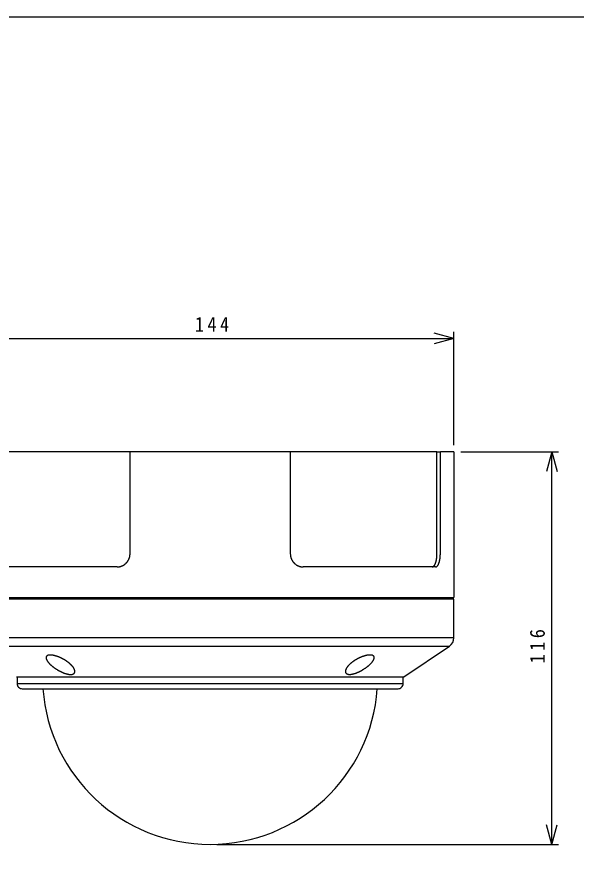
# Model space of a CAD drawing. Units: millimetres on the paper, scale 1:2. Extents: x -142 to 142, y -95 to 95.
# Drawn here: x -93.5 to -10.9, y -29.4 to 94.8 of the extents above; entities that cross this region are included whole.
import ezdxf

# ---------------------------------------------------------------- set-up
doc = ezdxf.new("R2010")
doc.units = ezdxf.units.MM
doc.layers.add('0-0_0', color=7, linetype='Continuous')
doc.layers.add('0-3_枠', color=7, linetype='Continuous')
doc.styles.add('ＭＳ ゴシック', font='')
doc.styles.get('ＭＳ ゴシック').set_extended_font_data('MS Gothic')

msp = doc.modelspace()

# ---------------------------------------------------------------- linework, layer by layer
at = {"layer": '0-0_0'}
for p, q in [((-100.961, 47.297), (-28.961, 47.297)), ((-28.961, 47.297), (-31.859, 48.073)), ((-28.961, 47.297), (-31.859, 46.52)), ((-28.961, 31.53), (-28.961, 48.297)), ((-53.117, 30.53), (-76.784, 30.53)), ((-76.784, 15.53), (-76.784, 30.53)), ((-31.461, 30.53), (-53.205, 30.53)), ((-53.117, 30.53), (-53.117, 15.53)), ((-31.461, 15.53), (-31.461, 30.53)), ((-31.461, 30.53), (-30.962, 30.53)), ((-28.961, 30.53), (-30.962, 30.53)), ((-30.962, 15.53), (-30.962, 30.53)), ((-28.961, 30.53), (-28.961, 9.03)), ((-27.961, 30.53), (-13.511, 30.53)), ((-14.511, 30.53), (-15.287, 27.632)), ((-14.511, -27.47), (-14.511, 30.53)), ((-14.511, 30.53), (-13.734, 27.632)), ((-78.688, 13.53), (-98.233, 13.53)), ((-31.685, 13.53), (-51.214, 13.53)), ((-100.961, 9.03), (-28.961, 9.03)), ((-28.96, 8.78), (-100.96, 8.78)), ((-30.96, 9.03), (-30.96, 8.78)), ((-28.96, 3.078), (-28.96, 8.78)), ((-28.96, 3.078), (-100.96, 3.078)), ((-100.299, 1.834), (-29.621, 1.834)), ((-36.373, -2.72), (-29.621, 1.834)), ((-93.547, -2.72), (-36.373, -2.72)), ((-93.46, -2.72), (-93.46, -3.72)), ((-36.46, -3.72), (-93.46, -3.72)), ((-36.46, -3.72), (-36.46, -2.72)), ((-92.71, -4.47), (-37.21, -4.47)), ((-14.511, -27.47), (-15.287, -24.572)), ((-14.511, -27.47), (-13.734, -24.572)), ((-63.96, -27.47), (-13.511, -27.47))]:
    msp.add_line(p, q, dxfattribs=at)
for points in [[(-76.784, 30.53), (-98.458, 30.53), (-98.458, 15.53)], [(-77.344, 14.116), (-77.343, 14.116), (-77.343, 14.117), (-77.341, 14.118), (-77.34, 14.12), (-77.337, 14.123), (-77.333, 14.127), (-77.328, 14.132), (-77.321, 14.139), (-77.313, 14.148), (-77.302, 14.16), (-77.29, 14.173), (-77.276, 14.187), (-77.261, 14.204), (-77.245, 14.222), (-77.228, 14.241), (-77.211, 14.262), (-77.193, 14.283), (-77.176, 14.305), (-77.158, 14.328), (-77.141, 14.351), (-77.124, 14.376), (-77.107, 14.402), (-77.09, 14.43), (-77.072, 14.46), (-77.055, 14.492), (-77.037, 14.528), (-77.018, 14.566), (-76.999, 14.607), (-76.979, 14.651), (-76.96, 14.697), (-76.94, 14.746), (-76.921, 14.795), (-76.902, 14.846), (-76.885, 14.896), (-76.868, 14.947), (-76.852, 14.997), (-76.838, 15.046), (-76.826, 15.095), (-76.815, 15.146)], [(-76.815, 15.146), (-76.806, 15.198), (-76.798, 15.254), (-76.792, 15.314), (-76.788, 15.379), (-76.785, 15.451), (-76.784, 15.53)], [(-53.117, 15.53), (-53.116, 15.451), (-53.113, 15.379), (-53.109, 15.314), (-53.103, 15.254), (-53.095, 15.198), (-53.086, 15.146), (-53.075, 15.095), (-53.062, 15.046), (-53.048, 14.997), (-53.033, 14.947), (-53.016, 14.896), (-52.998, 14.846), (-52.98, 14.795), (-52.961, 14.746), (-52.941, 14.697), (-52.922, 14.651), (-52.902, 14.607), (-52.883, 14.566), (-52.864, 14.528), (-52.846, 14.492), (-52.828, 14.46), (-52.811, 14.43), (-52.794, 14.402), (-52.777, 14.376), (-52.76, 14.351), (-52.743, 14.328), (-52.725, 14.305), (-52.708, 14.283), (-52.69, 14.262), (-52.673, 14.241), (-52.656, 14.222), (-52.64, 14.204), (-52.625, 14.187), (-52.611, 14.173), (-52.598, 14.16), (-52.588, 14.148), (-52.579, 14.139), (-52.573, 14.132), (-52.568, 14.127)], [(-31.662, 14.116), (-31.662, 14.116), (-31.662, 14.117), (-31.661, 14.118), (-31.661, 14.12), (-31.66, 14.123), (-31.658, 14.127), (-31.656, 14.132), (-31.654, 14.14), (-31.651, 14.149), (-31.647, 14.16), (-31.642, 14.173), (-31.637, 14.188), (-31.632, 14.204), (-31.626, 14.222), (-31.62, 14.241), (-31.613, 14.262), (-31.607, 14.283), (-31.6, 14.305), (-31.594, 14.328), (-31.588, 14.351), (-31.582, 14.376), (-31.576, 14.402), (-31.569, 14.43), (-31.563, 14.46), (-31.557, 14.492), (-31.55, 14.528), (-31.544, 14.566), (-31.537, 14.607), (-31.53, 14.651), (-31.523, 14.697), (-31.516, 14.746), (-31.509, 14.795), (-31.503, 14.846), (-31.496, 14.896), (-31.49, 14.947), (-31.485, 14.997), (-31.48, 15.046), (-31.476, 15.095), (-31.472, 15.146)], [(-31.472, 15.146), (-31.468, 15.198), (-31.466, 15.254), (-31.464, 15.314), (-31.462, 15.379), (-31.461, 15.451), (-31.461, 15.53)], [(-31.162, 14.116), (-31.162, 14.116), (-31.161, 14.117), (-31.161, 14.118), (-31.16, 14.12), (-31.159, 14.123), (-31.158, 14.127), (-31.156, 14.132), (-31.154, 14.139), (-31.151, 14.148), (-31.147, 14.16), (-31.142, 14.173), (-31.137, 14.187), (-31.132, 14.204), (-31.126, 14.222), (-31.12, 14.241), (-31.113, 14.262), (-31.107, 14.283), (-31.101, 14.305), (-31.094, 14.328), (-31.088, 14.351), (-31.082, 14.376), (-31.076, 14.402), (-31.07, 14.43), (-31.064, 14.46), (-31.057, 14.492), (-31.051, 14.528), (-31.044, 14.566), (-31.037, 14.607), (-31.031, 14.651), (-31.024, 14.697), (-31.017, 14.746), (-31.01, 14.795), (-31.003, 14.846), (-30.997, 14.896), (-30.991, 14.947), (-30.986, 14.997), (-30.981, 15.046), (-30.977, 15.095), (-30.973, 15.146)], [(-30.973, 15.146), (-30.969, 15.198), (-30.967, 15.254), (-30.965, 15.314), (-30.963, 15.379), (-30.962, 15.451), (-30.962, 15.53)], [(-78.688, 13.53), (-78.613, 13.531), (-78.545, 13.534), (-78.483, 13.538), (-78.426, 13.545), (-78.373, 13.553), (-78.323, 13.562), (-78.276, 13.574), (-78.229, 13.587), (-78.182, 13.602), (-78.134, 13.618), (-78.086, 13.636), (-78.037, 13.655), (-77.988, 13.675), (-77.939, 13.696), (-77.891, 13.718), (-77.844, 13.741), (-77.797, 13.765), (-77.753, 13.788), (-77.71, 13.813), (-77.668, 13.838), (-77.626, 13.866), (-77.584, 13.896), (-77.541, 13.93), (-77.496, 13.968), (-77.449, 14.011), (-77.398, 14.06), (-77.344, 14.116)], [(-52.568, 14.127), (-52.564, 14.123), (-52.561, 14.12), (-52.56, 14.118), (-52.558, 14.117), (-52.558, 14.116), (-52.557, 14.116)], [(-52.557, 14.116), (-52.503, 14.06), (-52.452, 14.011), (-52.405, 13.968), (-52.36, 13.93), (-52.317, 13.896), (-52.275, 13.866), (-52.233, 13.838), (-52.191, 13.813), (-52.148, 13.788), (-52.104, 13.765), (-52.057, 13.741), (-52.01, 13.718), (-51.962, 13.696), (-51.913, 13.675), (-51.864, 13.655), (-51.815, 13.636), (-51.767, 13.618), (-51.719, 13.602), (-51.672, 13.587), (-51.626, 13.574), (-51.578, 13.562), (-51.528, 13.553), (-51.475, 13.545), (-51.418, 13.538), (-51.357, 13.534), (-51.289, 13.531), (-51.214, 13.53)], [(-32.19, 13.53), (-32.159, 13.531), (-32.131, 13.534), (-32.105, 13.538), (-32.082, 13.545), (-32.06, 13.553), (-32.04, 13.562), (-32.021, 13.574), (-32.002, 13.587), (-31.984, 13.602), (-31.965, 13.618), (-31.946, 13.636), (-31.927, 13.655), (-31.907, 13.675), (-31.888, 13.696), (-31.87, 13.718), (-31.851, 13.741), (-31.833, 13.765), (-31.816, 13.788), (-31.8, 13.813), (-31.784, 13.838), (-31.768, 13.866), (-31.752, 13.896), (-31.736, 13.93), (-31.719, 13.968), (-31.701, 14.011), (-31.682, 14.06), (-31.662, 14.116)], [(-31.685, 13.53), (-31.654, 13.531), (-31.627, 13.534), (-31.601, 13.538), (-31.578, 13.545), (-31.557, 13.553), (-31.537, 13.562), (-31.518, 13.574), (-31.5, 13.587), (-31.481, 13.602), (-31.462, 13.618), (-31.443, 13.636), (-31.424, 13.655), (-31.405, 13.675), (-31.386, 13.696), (-31.368, 13.718), (-31.35, 13.741), (-31.332, 13.765), (-31.315, 13.788), (-31.298, 13.813), (-31.282, 13.838), (-31.267, 13.866), (-31.251, 13.896), (-31.235, 13.93), (-31.218, 13.968), (-31.201, 14.011), (-31.182, 14.06), (-31.162, 14.116)], [(-89.177, 0.202), (-89.181, 0.174), (-89.183, 0.143), (-89.184, 0.108), (-89.184, 0.105), (-89.184, 0.102), (-89.184, 0.099), (-89.183, 0.097), (-89.183, 0.094), (-89.183, 0.092), (-89.183, 0.089), (-89.183, 0.085), (-89.183, 0.082), (-89.182, 0.077), (-89.182, 0.072), (-89.181, 0.067), (-89.181, 0.061), (-89.18, 0.055), (-89.18, 0.048), (-89.179, 0.041), (-89.178, 0.034), (-89.177, 0.027), (-89.175, 0.019), (-89.174, 0.01), (-89.172, 0.001), (-89.169, -0.009), (-89.167, -0.02), (-89.163, -0.033), (-89.159, -0.047), (-89.154, -0.063), (-89.148, -0.081)], [(-88.169, 0.477), (-88.205, 0.484), (-88.24, 0.489), (-88.275, 0.494), (-88.309, 0.498), (-88.344, 0.501), (-88.381, 0.503), (-88.419, 0.505), (-88.458, 0.507), (-88.499, 0.508), (-88.539, 0.508), (-88.58, 0.508), (-88.619, 0.508), (-88.657, 0.507), (-88.693, 0.505), (-88.727, 0.503), (-88.758, 0.501), (-88.786, 0.498), (-88.812, 0.494), (-88.836, 0.489), (-88.859, 0.484), (-88.881, 0.478), (-88.902, 0.47), (-88.922, 0.462), (-88.943, 0.452), (-88.964, 0.441), (-88.985, 0.429), (-89.006, 0.415), (-89.027, 0.401), (-89.047, 0.386), (-89.066, 0.371), (-89.085, 0.355), (-89.102, 0.338), (-89.118, 0.322), (-89.132, 0.305), (-89.144, 0.287), (-89.155, 0.269), (-89.164, 0.249), (-89.171, 0.227), (-89.177, 0.202)], [(-86.67, -0.081), (-86.703, -0.063), (-86.733, -0.047), (-86.761, -0.032), (-86.787, -0.018), (-86.812, -0.006), (-86.836, 0.007), (-86.862, 0.019), (-86.888, 0.032), (-86.916, 0.046), (-86.947, 0.06), (-86.979, 0.076), (-87.014, 0.092), (-87.05, 0.109), (-87.087, 0.126), (-87.125, 0.144), (-87.162, 0.161), (-87.2, 0.177), (-87.237, 0.194), (-87.274, 0.209), (-87.31, 0.224), (-87.346, 0.239), (-87.382, 0.253), (-87.419, 0.267), (-87.458, 0.281), (-87.498, 0.295), (-87.541, 0.309), (-87.586, 0.323), (-87.635, 0.338), (-87.686, 0.354), (-87.738, 0.369), (-87.792, 0.384), (-87.845, 0.399), (-87.899, 0.413), (-87.95, 0.427), (-88, 0.44), (-88.047, 0.451), (-88.09, 0.461), (-88.131, 0.47), (-88.169, 0.477)], [(-43.084, 0.011), (-43.109, -0.002), (-43.135, -0.016), (-43.162, -0.03), (-43.191, -0.045), (-43.222, -0.062), (-43.257, -0.081)], [(-41.352, 0.517), (-41.418, 0.517), (-41.479, 0.514), (-41.537, 0.511), (-41.591, 0.506), (-41.643, 0.499), (-41.693, 0.492), (-41.743, 0.483), (-41.794, 0.473), (-41.845, 0.462), (-41.898, 0.449), (-41.953, 0.436), (-42.008, 0.422), (-42.064, 0.407), (-42.12, 0.392), (-42.174, 0.377), (-42.228, 0.361), (-42.279, 0.346), (-42.327, 0.331), (-42.373, 0.316), (-42.415, 0.302), (-42.456, 0.288), (-42.494, 0.274), (-42.532, 0.26), (-42.568, 0.246), (-42.604, 0.232), (-42.64, 0.216), (-42.677, 0.201), (-42.714, 0.184), (-42.752, 0.167), (-42.791, 0.15), (-42.829, 0.133), (-42.866, 0.115), (-42.903, 0.098), (-42.938, 0.082), (-42.971, 0.066), (-43.002, 0.051), (-43.031, 0.037), (-43.058, 0.023), (-43.084, 0.011)], [(-40.848, 0.379), (-40.867, 0.394), (-40.887, 0.409), (-40.908, 0.423), (-40.929, 0.436), (-40.95, 0.448), (-40.971, 0.459), (-40.991, 0.469), (-41.011, 0.478), (-41.031, 0.485), (-41.051, 0.491), (-41.071, 0.497), (-41.091, 0.501), (-41.111, 0.505), (-41.131, 0.508), (-41.152, 0.511), (-41.173, 0.513), (-41.194, 0.514), (-41.215, 0.515), (-41.236, 0.516), (-41.255, 0.517), (-41.273, 0.517), (-41.29, 0.517), (-41.305, 0.517), (-41.318, 0.517), (-41.328, 0.517), (-41.336, 0.517), (-41.342, 0.517), (-41.346, 0.517), (-41.349, 0.517), (-41.351, 0.517), (-41.352, 0.517), (-41.352, 0.517), (-41.352, 0.517)], [(-40.768, -0.081), (-40.762, -0.062), (-40.756, -0.045), (-40.752, -0.03), (-40.748, -0.017), (-40.745, -0.006), (-40.742, 0.005), (-40.74, 0.015), (-40.738, 0.023), (-40.737, 0.032), (-40.736, 0.04), (-40.735, 0.048), (-40.734, 0.055), (-40.733, 0.062), (-40.732, 0.069), (-40.732, 0.075), (-40.731, 0.08), (-40.731, 0.086), (-40.731, 0.09), (-40.73, 0.094), (-40.73, 0.098), (-40.73, 0.101), (-40.73, 0.104), (-40.73, 0.107), (-40.73, 0.11), (-40.73, 0.113), (-40.73, 0.116), (-40.73, 0.119), (-40.73, 0.154), (-40.733, 0.185), (-40.737, 0.212), (-40.743, 0.237), (-40.75, 0.258), (-40.759, 0.278), (-40.77, 0.296), (-40.782, 0.314), (-40.796, 0.33), (-40.812, 0.347), (-40.829, 0.363), (-40.848, 0.379)], [(-89.148, -0.081), (-89.136, -0.113), (-89.125, -0.143), (-89.113, -0.17), (-89.102, -0.195), (-89.09, -0.219), (-89.078, -0.242), (-89.065, -0.265), (-89.051, -0.288), (-89.036, -0.311), (-89.02, -0.336), (-89.003, -0.362), (-88.985, -0.389), (-88.966, -0.416), (-88.946, -0.444), (-88.925, -0.473), (-88.904, -0.501), (-88.882, -0.53), (-88.86, -0.558), (-88.837, -0.586), (-88.814, -0.614), (-88.788, -0.644), (-88.761, -0.675), (-88.73, -0.708), (-88.695, -0.743), (-88.656, -0.783), (-88.612, -0.826), (-88.561, -0.875)], [(-88.561, -0.875), (-88.55, -0.885), (-88.541, -0.894), (-88.532, -0.903), (-88.524, -0.91), (-88.517, -0.917), (-88.511, -0.922), (-88.505, -0.928), (-88.499, -0.933), (-88.494, -0.937), (-88.489, -0.942), (-88.485, -0.946), (-88.479, -0.951), (-88.474, -0.956), (-88.467, -0.962), (-88.46, -0.969), (-88.451, -0.976), (-88.441, -0.985), (-88.429, -0.996), (-88.415, -1.008), (-88.4, -1.022), (-88.382, -1.038), (-88.364, -1.054), (-88.344, -1.072), (-88.322, -1.09), (-88.3, -1.109), (-88.277, -1.129), (-88.253, -1.149), (-88.228, -1.169), (-88.202, -1.19), (-88.175, -1.211), (-88.147, -1.233), (-88.117, -1.256), (-88.084, -1.281), (-88.049, -1.306), (-88.01, -1.333), (-87.969, -1.363), (-87.924, -1.394), (-87.876, -1.426), (-87.826, -1.46)], [(-85.556, -0.875), (-85.608, -0.827), (-85.655, -0.783), (-85.699, -0.744), (-85.74, -0.708), (-85.779, -0.675), (-85.817, -0.644), (-85.854, -0.614), (-85.891, -0.586), (-85.928, -0.558), (-85.967, -0.53), (-86.006, -0.501), (-86.046, -0.473), (-86.086, -0.444), (-86.126, -0.416), (-86.166, -0.389), (-86.205, -0.362), (-86.244, -0.336), (-86.281, -0.311), (-86.317, -0.288), (-86.353, -0.265), (-86.389, -0.242), (-86.427, -0.219), (-86.467, -0.195), (-86.511, -0.17), (-86.558, -0.143), (-86.611, -0.113), (-86.67, -0.081)], [(-85.037, -1.54), (-85.053, -1.508), (-85.07, -1.477), (-85.087, -1.445), (-85.104, -1.415), (-85.121, -1.385), (-85.138, -1.356), (-85.156, -1.329), (-85.173, -1.303), (-85.19, -1.278), (-85.207, -1.255), (-85.224, -1.232), (-85.241, -1.209), (-85.259, -1.187), (-85.278, -1.166), (-85.297, -1.144), (-85.316, -1.122), (-85.336, -1.1), (-85.356, -1.078), (-85.376, -1.057), (-85.396, -1.036), (-85.414, -1.017), (-85.432, -0.998), (-85.449, -0.982), (-85.463, -0.967), (-85.476, -0.953), (-85.488, -0.942), (-85.498, -0.931), (-85.508, -0.922), (-85.517, -0.913), (-85.526, -0.904), (-85.535, -0.895), (-85.545, -0.885), (-85.556, -0.875)], [(-44.512, -1.023), (-44.531, -1.042), (-44.55, -1.062), (-44.568, -1.082), (-44.586, -1.102), (-44.604, -1.122), (-44.622, -1.142), (-44.639, -1.162), (-44.656, -1.182), (-44.674, -1.204), (-44.69, -1.225), (-44.707, -1.248), (-44.724, -1.272), (-44.741, -1.296), (-44.758, -1.322), (-44.775, -1.35), (-44.793, -1.379), (-44.811, -1.409), (-44.828, -1.441), (-44.845, -1.473), (-44.862, -1.505), (-44.878, -1.537), (-44.894, -1.569), (-44.908, -1.6), (-44.921, -1.63), (-44.933, -1.658), (-44.944, -1.686), (-44.953, -1.713), (-44.961, -1.741), (-44.967, -1.77), (-44.973, -1.799), (-44.976, -1.831), (-44.979, -1.865), (-44.98, -1.903), (-44.98, -1.911), (-44.979, -1.918), (-44.979, -1.925), (-44.979, -1.932), (-44.978, -1.938), (-44.978, -1.945)], [(-43.257, -0.081), (-43.314, -0.112), (-43.366, -0.141), (-43.413, -0.168), (-43.455, -0.193), (-43.495, -0.217), (-43.533, -0.24), (-43.57, -0.264), (-43.607, -0.288), (-43.645, -0.312), (-43.684, -0.339), (-43.726, -0.367), (-43.768, -0.395), (-43.81, -0.425), (-43.853, -0.455), (-43.895, -0.484), (-43.937, -0.514), (-43.977, -0.543), (-44.015, -0.571), (-44.05, -0.598), (-44.083, -0.623), (-44.115, -0.648), (-44.144, -0.672), (-44.172, -0.695), (-44.198, -0.717), (-44.223, -0.739), (-44.247, -0.76), (-44.27, -0.781), (-44.292, -0.802), (-44.314, -0.823), (-44.335, -0.843), (-44.356, -0.863), (-44.376, -0.884), (-44.396, -0.904), (-44.416, -0.924), (-44.435, -0.944), (-44.455, -0.964), (-44.474, -0.983), (-44.493, -1.003), (-44.512, -1.023)], [(-42.635, -1.793), (-42.596, -1.772), (-42.557, -1.75), (-42.518, -1.727), (-42.478, -1.703), (-42.435, -1.677), (-42.391, -1.649), (-42.343, -1.62), (-42.294, -1.588), (-42.242, -1.555), (-42.19, -1.521), (-42.138, -1.487), (-42.087, -1.452), (-42.037, -1.419), (-41.989, -1.386), (-41.944, -1.355), (-41.903, -1.326), (-41.864, -1.298), (-41.828, -1.272), (-41.794, -1.246), (-41.76, -1.221), (-41.728, -1.195), (-41.695, -1.168), (-41.662, -1.141), (-41.627, -1.111), (-41.59, -1.08), (-41.552, -1.047), (-41.514, -1.013), (-41.475, -0.979), (-41.435, -0.944), (-41.397, -0.909), (-41.36, -0.875), (-41.324, -0.842), (-41.291, -0.81), (-41.26, -0.78), (-41.231, -0.752), (-41.204, -0.725), (-41.179, -0.7), (-41.156, -0.674), (-41.133, -0.649)], [(-41.133, -0.649), (-41.111, -0.624), (-41.089, -0.598), (-41.067, -0.571), (-41.046, -0.543), (-41.023, -0.514), (-41.002, -0.484), (-40.98, -0.455), (-40.959, -0.425), (-40.938, -0.395), (-40.919, -0.367), (-40.9, -0.339), (-40.883, -0.312), (-40.867, -0.288), (-40.853, -0.264), (-40.839, -0.24), (-40.826, -0.217), (-40.814, -0.193), (-40.803, -0.168), (-40.791, -0.141), (-40.78, -0.112), (-40.768, -0.081)], [(-87.826, -1.46), (-87.775, -1.494), (-87.723, -1.528), (-87.671, -1.562), (-87.62, -1.595), (-87.57, -1.627), (-87.523, -1.657), (-87.478, -1.685), (-87.436, -1.71), (-87.395, -1.734), (-87.356, -1.757), (-87.317, -1.779), (-87.278, -1.801), (-87.238, -1.822), (-87.197, -1.843), (-87.153, -1.865), (-87.107, -1.888), (-87.059, -1.911), (-87.01, -1.935), (-86.96, -1.959), (-86.91, -1.982), (-86.861, -2.005), (-86.813, -2.027), (-86.766, -2.048), (-86.722, -2.068), (-86.682, -2.085), (-86.643, -2.102), (-86.607, -2.117), (-86.572, -2.131), (-86.537, -2.144), (-86.503, -2.157), (-86.467, -2.17), (-86.43, -2.182), (-86.392, -2.195), (-86.35, -2.208), (-86.307, -2.221), (-86.262, -2.234), (-86.216, -2.248), (-86.17, -2.261), (-86.125, -2.273)], [(-86.125, -2.273), (-86.08, -2.285), (-86.038, -2.296), (-85.998, -2.306), (-85.961, -2.314), (-85.926, -2.322), (-85.894, -2.329), (-85.863, -2.334), (-85.833, -2.339), (-85.803, -2.343), (-85.774, -2.346), (-85.743, -2.349), (-85.712, -2.351), (-85.679, -2.353), (-85.645, -2.354), (-85.61, -2.355), (-85.575, -2.355), (-85.54, -2.355), (-85.506, -2.355), (-85.473, -2.354), (-85.441, -2.353), (-85.411, -2.351), (-85.384, -2.349), (-85.359, -2.346), (-85.336, -2.343), (-85.314, -2.339), (-85.293, -2.334), (-85.273, -2.329), (-85.254, -2.322), (-85.234, -2.314), (-85.214, -2.306), (-85.194, -2.296), (-85.173, -2.285), (-85.152, -2.273), (-85.131, -2.261), (-85.11, -2.248), (-85.09, -2.234), (-85.072, -2.221), (-85.054, -2.208), (-85.038, -2.195)], [(-85.038, -2.195), (-85.024, -2.182), (-85.012, -2.17), (-85.001, -2.158), (-84.992, -2.146), (-84.984, -2.134), (-84.977, -2.122), (-84.971, -2.11), (-84.966, -2.098), (-84.962, -2.085), (-84.957, -2.072), (-84.954, -2.058), (-84.95, -2.045), (-84.948, -2.031), (-84.945, -2.018), (-84.943, -2.005), (-84.941, -1.993), (-84.939, -1.981), (-84.938, -1.971), (-84.937, -1.961), (-84.936, -1.952), (-84.935, -1.944), (-84.934, -1.937), (-84.934, -1.929), (-84.934, -1.921), (-84.934, -1.913), (-84.934, -1.904), (-84.934, -1.894), (-84.936, -1.858), (-84.939, -1.824), (-84.943, -1.794), (-84.949, -1.765), (-84.956, -1.738), (-84.964, -1.711), (-84.973, -1.684), (-84.983, -1.658), (-84.995, -1.63), (-85.008, -1.601), (-85.022, -1.571), (-85.037, -1.54)], [(-44.978, -1.945), (-44.977, -1.952), (-44.976, -1.96), (-44.975, -1.969), (-44.974, -1.979), (-44.972, -1.99), (-44.97, -2.001), (-44.968, -2.013), (-44.965, -2.026), (-44.963, -2.039), (-44.959, -2.052), (-44.956, -2.065), (-44.952, -2.078), (-44.947, -2.091), (-44.942, -2.103), (-44.936, -2.115), (-44.929, -2.127), (-44.921, -2.138), (-44.912, -2.15), (-44.901, -2.162), (-44.889, -2.175), (-44.875, -2.187), (-44.859, -2.2), (-44.842, -2.214), (-44.822, -2.227), (-44.802, -2.24), (-44.781, -2.254), (-44.758, -2.266), (-44.735, -2.279), (-44.711, -2.29), (-44.686, -2.301), (-44.662, -2.311), (-44.636, -2.32), (-44.608, -2.327), (-44.578, -2.334), (-44.544, -2.339), (-44.506, -2.344), (-44.462, -2.347), (-44.413, -2.349), (-44.358, -2.349)], [(-44.357, -2.349), (-44.3, -2.349), (-44.247, -2.347), (-44.198, -2.344), (-44.151, -2.339), (-44.107, -2.334), (-44.064, -2.327), (-44.021, -2.32), (-43.978, -2.311), (-43.934, -2.301), (-43.888, -2.29), (-43.842, -2.279), (-43.794, -2.266), (-43.746, -2.254), (-43.699, -2.24), (-43.652, -2.227), (-43.607, -2.214), (-43.563, -2.2), (-43.522, -2.187), (-43.483, -2.175), (-43.446, -2.162), (-43.411, -2.15), (-43.376, -2.137), (-43.341, -2.124), (-43.306, -2.109), (-43.27, -2.094), (-43.232, -2.078), (-43.191, -2.06), (-43.147, -2.041), (-43.101, -2.02), (-43.052, -1.998), (-43.003, -1.975), (-42.953, -1.951), (-42.903, -1.928), (-42.854, -1.904), (-42.806, -1.881), (-42.76, -1.858), (-42.717, -1.836), (-42.675, -1.814), (-42.635, -1.793)]]:
    msp.add_lwpolyline(points, dxfattribs=at)
for centre, radius, start, end in [((-30.46, 3.078), 1.5, 304.00002, 0.00002), ((-92.71, -3.72), 0.75, 179.99989, 270.00006), ((-37.21, -3.72), 0.75, 269.99997, 0.00011), ((-64.96, -2.72), 24.75, 184.0546, 355.9454)]:
    msp.add_arc(centre, radius, start, end, dxfattribs=at)
at = {"layer": '0-3_枠'}
msp.add_lwpolyline([(-141.803, 94.842), (141.803, 94.842), (141.803, -94.842), (-141.803, -94.842)], close=True, dxfattribs=at)

# ---------------------------------------------------------------- texts
at = {"layer": '0-0_0', "insert": (-67.211, 48.297), "char_height": 2.199, "attachment_point": 7, "style": 'ＭＳ ゴシック'}
msp.add_mtext('\\T1.38;\\W0.9;144', dxfattribs=at)
at = {"layer": '0-0_0', "insert": (-15.511, -0.72), "char_height": 2.199, "attachment_point": 7, "rotation": 90, "style": 'ＭＳ ゴシック'}
msp.add_mtext('\\T1.38;\\W0.9;116', dxfattribs=at)

doc.saveas('drawing.dxf')
